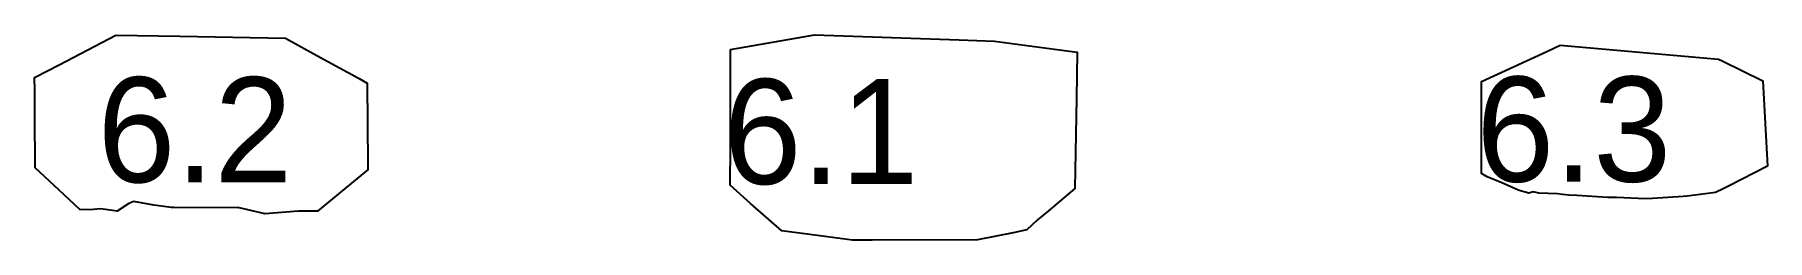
# Model space of a CAD drawing. Extents: x 61 to 143.6, y 26.9 to 36.7.
import ezdxf

# ---------------------------------------------------------------- set-up
doc = ezdxf.new("R2010")
doc.units = 0
doc.layers.get('0').update_dxf_attribs({"color": 255, "linetype": 'CONTINUOUS'})

msp = doc.modelspace()

# ---------------------------------------------------------------- linework, layer by layer
at = {"color": 1}
for points in [[(66.7167, 28.6126), (65.7663, 28.78), (65.5371, 28.6833), (64.9748, 28.3258), (64.2016, 28.431), (63.6703, 28.3925), (63.1878, 28.3951), (62.1887, 29.3353), (61.0666, 30.3869), (61.0629, 30.9499), (61.0501, 32.3366), (61.0455, 34.0536), (61.0418, 34.6915), (62.2025, 35.2855), (64.9097, 36.7033), (67.9637, 36.649), (72.9927, 36.5614), (74.353, 35.8053), (75.0187, 35.4447), (76.5073, 34.6327), (76.8935, 34.4208), (76.9187, 30.5536), (76.9194, 30.2946), (76.8602, 30.248), (74.5293, 28.3239), (73.6171, 28.3279), (72.0218, 28.1992), (71.8301, 28.2438), (70.7319, 28.4892), (70.7155, 28.4878), (67.6682, 28.5002), (67.6136, 28.5001), (67.5653, 28.5)], [(94.2183, 36.0182), (97.6716, 36.6289), (98.2182, 36.7241), (105.109, 36.4804), (106.792, 36.4196), (109.897, 36.0013), (110.744, 35.8869), (110.706, 33.6948), (110.624, 29.4011), (109.363, 28.3403), (108.852, 27.9148), (108.331, 27.4342), (107.688, 27.2849), (105.989, 26.9599), (100.96, 26.9341), (100.025, 26.9339), (98.8429, 27.1026), (96.6541, 27.3892), (95.1702, 28.6912), (94.203, 29.5653), (94.2117, 31.4078), (94.2142, 35.6383), (94.2171, 35.8721)], [(134.552, 29.064), (134.169, 29.0896), (133.872, 29.1226), (133.634, 29.1423), (132.745, 29.1817), (132.682, 29.1915), (132.467, 29.2452), (132.268, 29.1724), (131.813, 29.2993), (130.985, 29.6702), (130.287, 29.954), (130.013, 30.1107), (130.012, 30.9823), (130.009, 32.8069), (130.013, 34.4928), (133.131, 35.9229), (133.767, 36.2279), (134.305, 36.1801), (141.307, 35.5549), (141.476, 35.4735), (143.418, 34.5286), (143.527, 32.4912), (143.636, 30.4606), (141.792, 29.5137), (141.532, 29.379), (141.165, 29.2107), (139.814, 29.0387), (139.616, 29.0159), (138.162, 28.9295), (137.826, 28.907), (136.448, 28.9661), (136.029, 28.9769)]]:
    msp.add_lwpolyline(points, close=True, dxfattribs=at)

# ---------------------------------------------------------------- texts
for s, p in [('6.2', (64.0339, 29.6992)), ('6.3', (129.762, 29.725)), ('6.1', (93.8844, 29.614))]:
    msp.add_text(s, height=5).set_placement(p)

doc.saveas('drawing.dxf')
